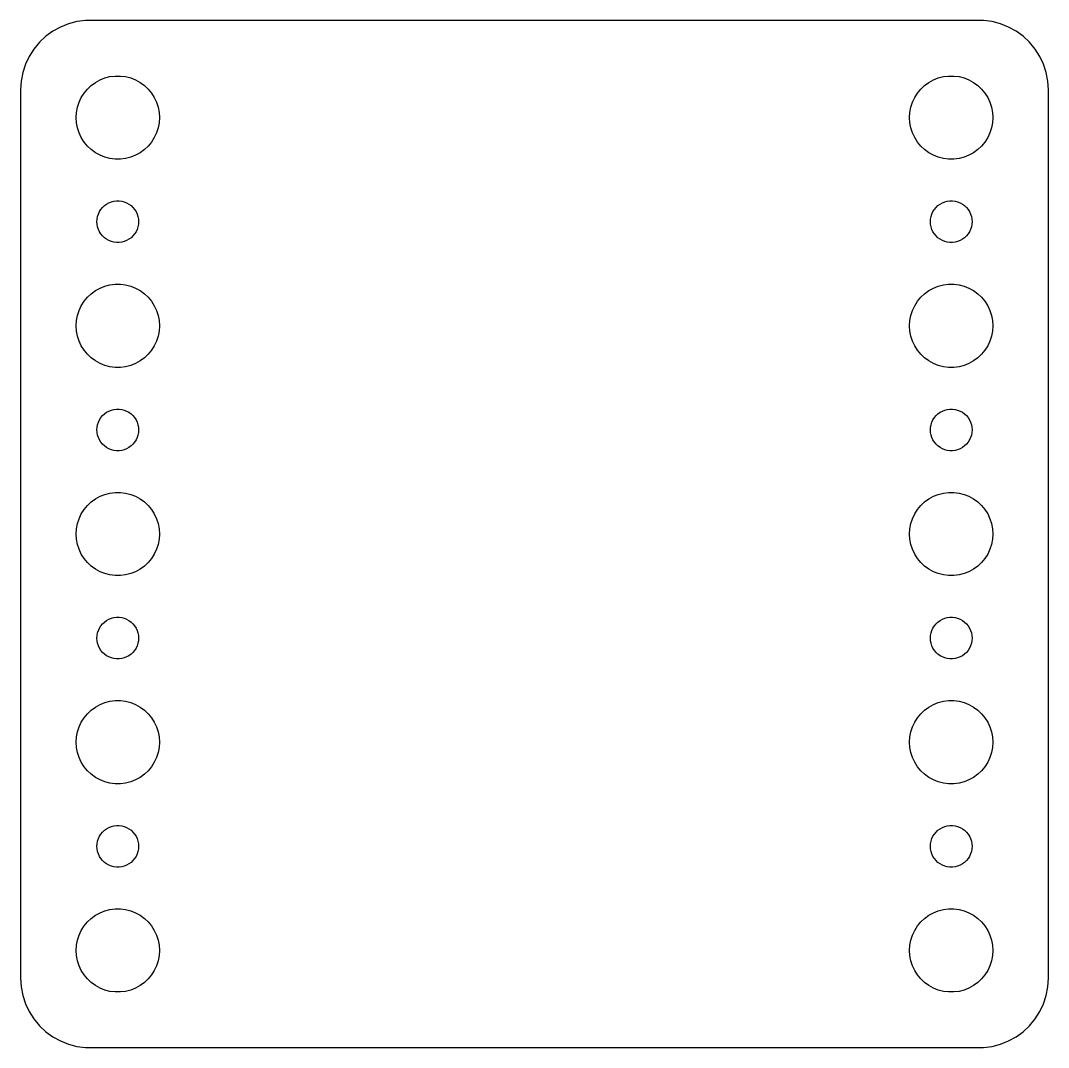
# Model space of a CAD drawing. Header units: metres. Extents: x -37 to 37, y 215 to 541.
# Drawn here: x -37 to 37, y 299 to 373 of the extents above; entities that cross this region are included whole.
import ezdxf

# ---------------------------------------------------------------- set-up
doc = ezdxf.new("R2010")
doc.units = ezdxf.units.M

msp = doc.modelspace()

# ---------------------------------------------------------------- linework, layer by layer
for p, q in [((-32.3139, 372.99), (-32.9369, 372.911)), ((32.3139, 372.99), (-32.3139, 372.99)), ((32.9369, 372.911), (32.3139, 372.99)), ((-34.6791, 372.222), (-35.1871, 371.853)), ((-34.1289, 372.524), (-34.6791, 372.222)), ((-33.5451, 372.755), (-34.1289, 372.524)), ((-32.9369, 372.911), (-33.5451, 372.755)), ((33.5451, 372.755), (32.9369, 372.911)), ((34.1289, 372.524), (33.5451, 372.755)), ((34.6791, 372.222), (34.1289, 372.524)), ((35.1871, 371.853), (34.6791, 372.222)), ((-35.1871, 371.853), (-35.6448, 371.423)), ((35.6448, 371.423), (35.1871, 371.853)), ((-36.0451, 370.939), (-36.3815, 370.409)), ((-35.6448, 371.423), (-36.0451, 370.939)), ((36.0451, 370.939), (35.6448, 371.423)), ((36.3815, 370.409), (36.0451, 370.939)), ((-36.3815, 370.409), (-36.6489, 369.841)), ((36.6489, 369.841), (36.3815, 370.409)), ((-36.6489, 369.841), (-36.8429, 369.243)), ((36.8429, 369.243), (36.6489, 369.841)), ((-36.9606, 368.627), (-37, 368)), ((-36.8429, 369.243), (-36.9606, 368.627)), ((-31.9123, 368.312), (-31.6075, 368.533)), ((-31.6075, 368.533), (-31.2773, 368.714)), ((-31.2773, 368.714), (-30.927, 368.853)), ((-30.927, 368.853), (-30.5621, 368.947)), ((-30.5621, 368.947), (-30.1884, 368.994)), ((-30.1884, 368.994), (-29.8116, 368.994)), ((-29.8116, 368.994), (-29.4379, 368.947)), ((-29.4379, 368.947), (-29.0729, 368.853)), ((-29.0729, 368.853), (-28.7227, 368.714)), ((-28.7227, 368.714), (-28.3925, 368.533)), ((-28.3925, 368.533), (-28.0877, 368.312)), ((28.0877, 368.312), (28.3925, 368.533)), ((28.3925, 368.533), (28.7227, 368.714)), ((28.7227, 368.714), (29.0729, 368.853)), ((29.0729, 368.853), (29.4379, 368.947)), ((29.4379, 368.947), (29.8116, 368.994)), ((29.8116, 368.994), (30.1884, 368.994)), ((30.1884, 368.994), (30.5621, 368.947)), ((30.5621, 368.947), (30.927, 368.853)), ((30.927, 368.853), (31.2773, 368.714)), ((31.2773, 368.714), (31.6075, 368.533)), ((31.6075, 368.533), (31.9123, 368.312)), ((36.9606, 368.627), (36.8429, 369.243)), ((37, 368), (36.9606, 368.627)), ((-37, 368), (-37, 304)), ((-32.427, 367.763), (-32.1869, 368.054)), ((-32.1869, 368.054), (-31.9123, 368.312)), ((-28.0877, 368.312), (-27.8131, 368.054)), ((-27.8131, 368.054), (-27.5729, 367.763)), ((27.5729, 367.763), (27.8131, 368.054)), ((27.8131, 368.054), (28.0877, 368.312)), ((31.9123, 368.312), (32.1869, 368.054)), ((32.1869, 368.054), (32.427, 367.763)), ((37, 304), (37, 368)), ((-32.9057, 366.746), (-32.7893, 367.104)), ((-32.7893, 367.104), (-32.6289, 367.445)), ((-32.6289, 367.445), (-32.427, 367.763)), ((-27.5729, 367.763), (-27.3711, 367.445)), ((-27.3711, 367.445), (-27.2107, 367.104)), ((-27.2107, 367.104), (-27.0942, 366.746)), ((27.0942, 366.746), (27.2107, 367.104)), ((27.2107, 367.104), (27.3711, 367.445)), ((27.3711, 367.445), (27.5729, 367.763)), ((32.427, 367.763), (32.6289, 367.445)), ((32.6289, 367.445), (32.7893, 367.104)), ((32.7893, 367.104), (32.9057, 366.746)), ((-33, 366), (-32.9763, 366.376)), ((-32.9763, 366.376), (-32.9057, 366.746)), ((-27.0942, 366.746), (-27.0237, 366.376)), ((-27.0237, 366.376), (-27, 366)), ((27, 366), (27.0237, 366.376)), ((27.0237, 366.376), (27.0942, 366.746)), ((32.9057, 366.746), (32.9763, 366.376)), ((32.9763, 366.376), (33, 366)), ((-32.9763, 365.624), (-33, 366)), ((-32.9057, 365.254), (-32.9763, 365.624)), ((-27.0237, 365.624), (-27.0942, 365.254)), ((-27, 366), (-27.0237, 365.624)), ((27.0237, 365.624), (27, 366)), ((27.0942, 365.254), (27.0237, 365.624)), ((32.9763, 365.624), (32.9057, 365.254)), ((33, 366), (32.9763, 365.624)), ((-32.7893, 364.896), (-32.9057, 365.254)), ((-32.6289, 364.555), (-32.7893, 364.896)), ((-27.2107, 364.896), (-27.3711, 364.555)), ((-27.0942, 365.254), (-27.2107, 364.896)), ((27.2107, 364.896), (27.0942, 365.254)), ((27.3711, 364.555), (27.2107, 364.896)), ((32.7893, 364.896), (32.6289, 364.555)), ((32.9057, 365.254), (32.7893, 364.896)), ((-32.427, 364.237), (-32.6289, 364.555)), ((-32.1869, 363.946), (-32.427, 364.237)), ((-27.5729, 364.237), (-27.8131, 363.946)), ((-27.3711, 364.555), (-27.5729, 364.237)), ((27.5729, 364.237), (27.3711, 364.555)), ((27.8131, 363.946), (27.5729, 364.237)), ((32.427, 364.237), (32.1869, 363.946)), ((32.6289, 364.555), (32.427, 364.237)), ((-31.9123, 363.688), (-32.1869, 363.946)), ((-31.6075, 363.467), (-31.9123, 363.688)), ((-31.2773, 363.286), (-31.6075, 363.467)), ((-28.3925, 363.467), (-28.7227, 363.286)), ((-28.0877, 363.688), (-28.3925, 363.467)), ((-27.8131, 363.946), (-28.0877, 363.688)), ((28.0877, 363.688), (27.8131, 363.946)), ((28.3925, 363.467), (28.0877, 363.688)), ((28.7227, 363.286), (28.3925, 363.467)), ((31.6075, 363.467), (31.2773, 363.286)), ((31.9123, 363.688), (31.6075, 363.467)), ((32.1869, 363.946), (31.9123, 363.688)), ((-30.927, 363.147), (-31.2773, 363.286)), ((-30.5621, 363.053), (-30.927, 363.147)), ((-30.1884, 363.006), (-30.5621, 363.053)), ((-29.8116, 363.006), (-30.1884, 363.006)), ((-29.4379, 363.053), (-29.8116, 363.006)), ((-29.0729, 363.147), (-29.4379, 363.053)), ((-28.7227, 363.286), (-29.0729, 363.147)), ((29.0729, 363.147), (28.7227, 363.286)), ((29.4379, 363.053), (29.0729, 363.147)), ((29.8116, 363.006), (29.4379, 363.053)), ((30.1884, 363.006), (29.8116, 363.006)), ((30.5621, 363.053), (30.1884, 363.006)), ((30.927, 363.147), (30.5621, 363.053)), ((31.2773, 363.286), (30.927, 363.147)), ((-31.0934, 359.527), (-30.9561, 359.656)), ((-30.9561, 359.656), (-30.8037, 359.766)), ((-30.8037, 359.766), (-30.6387, 359.857)), ((-30.6387, 359.857), (-30.4635, 359.927)), ((-30.4635, 359.927), (-30.2811, 359.973)), ((-30.2811, 359.973), (-30.0942, 359.997)), ((-30.0942, 359.997), (-29.9058, 359.997)), ((-29.9058, 359.997), (-29.7189, 359.973)), ((-29.7189, 359.973), (-29.5365, 359.927)), ((-29.5365, 359.927), (-29.3613, 359.857)), ((-29.3613, 359.857), (-29.1963, 359.766)), ((-29.1963, 359.766), (-29.0439, 359.656)), ((-29.0439, 359.656), (-28.9065, 359.527)), ((28.9065, 359.527), (29.0439, 359.656)), ((29.0439, 359.656), (29.1963, 359.766)), ((29.1963, 359.766), (29.3613, 359.857)), ((29.3613, 359.857), (29.5365, 359.927)), ((29.5365, 359.927), (29.7189, 359.973)), ((29.7189, 359.973), (29.9058, 359.997)), ((29.9058, 359.997), (30.0942, 359.997)), ((30.0942, 359.997), (30.2811, 359.973)), ((30.2811, 359.973), (30.4635, 359.927)), ((30.4635, 359.927), (30.6387, 359.857)), ((30.6387, 359.857), (30.8037, 359.766)), ((30.8037, 359.766), (30.9561, 359.656)), ((30.9561, 359.656), (31.0934, 359.527)), ((-31.4529, 358.873), (-31.3947, 359.052)), ((-31.3947, 359.052), (-31.3145, 359.223)), ((-31.3145, 359.223), (-31.2135, 359.382)), ((-31.2135, 359.382), (-31.0934, 359.527)), ((-28.9065, 359.527), (-28.7865, 359.382)), ((-28.7865, 359.382), (-28.6855, 359.223)), ((-28.6855, 359.223), (-28.6053, 359.052)), ((-28.6053, 359.052), (-28.5471, 358.873)), ((28.5471, 358.873), (28.6053, 359.052)), ((28.6053, 359.052), (28.6855, 359.223)), ((28.6855, 359.223), (28.7865, 359.382)), ((28.7865, 359.382), (28.9065, 359.527)), ((31.0934, 359.527), (31.2135, 359.382)), ((31.2135, 359.382), (31.3145, 359.223)), ((31.3145, 359.223), (31.3947, 359.052)), ((31.3947, 359.052), (31.4529, 358.873)), ((-31.5, 358.5), (-31.4882, 358.688)), ((-31.4882, 358.312), (-31.5, 358.5)), ((-31.4882, 358.688), (-31.4529, 358.873)), ((-31.4529, 358.127), (-31.4882, 358.312)), ((-28.5471, 358.873), (-28.5118, 358.688)), ((-28.5118, 358.312), (-28.5471, 358.127)), ((-28.5118, 358.688), (-28.5, 358.5)), ((-28.5, 358.5), (-28.5118, 358.312)), ((28.5, 358.5), (28.5118, 358.688)), ((28.5118, 358.312), (28.5, 358.5)), ((28.5118, 358.688), (28.5471, 358.873)), ((28.5471, 358.127), (28.5118, 358.312)), ((31.4529, 358.873), (31.4882, 358.688)), ((31.4882, 358.312), (31.4529, 358.127)), ((31.4882, 358.688), (31.5, 358.5)), ((31.5, 358.5), (31.4882, 358.312)), ((-31.3947, 357.948), (-31.4529, 358.127)), ((-31.3145, 357.777), (-31.3947, 357.948)), ((-31.2135, 357.618), (-31.3145, 357.777)), ((-31.0934, 357.473), (-31.2135, 357.618)), ((-30.9561, 357.344), (-31.0934, 357.473)), ((-28.9065, 357.473), (-29.0439, 357.344)), ((-28.7865, 357.618), (-28.9065, 357.473)), ((-28.6855, 357.777), (-28.7865, 357.618)), ((-28.6053, 357.948), (-28.6855, 357.777)), ((-28.5471, 358.127), (-28.6053, 357.948)), ((28.6053, 357.948), (28.5471, 358.127)), ((28.6855, 357.777), (28.6053, 357.948)), ((28.7865, 357.618), (28.6855, 357.777)), ((28.9065, 357.473), (28.7865, 357.618)), ((29.0439, 357.344), (28.9065, 357.473)), ((31.0934, 357.473), (30.9561, 357.344)), ((31.2135, 357.618), (31.0934, 357.473)), ((31.3145, 357.777), (31.2135, 357.618)), ((31.3947, 357.948), (31.3145, 357.777)), ((31.4529, 358.127), (31.3947, 357.948)), ((-30.8037, 357.234), (-30.9561, 357.344)), ((-30.6387, 357.143), (-30.8037, 357.234)), ((-30.4635, 357.073), (-30.6387, 357.143)), ((-30.2811, 357.027), (-30.4635, 357.073)), ((-30.0942, 357.003), (-30.2811, 357.027)), ((-29.9058, 357.003), (-30.0942, 357.003)), ((-29.7189, 357.027), (-29.9058, 357.003)), ((-29.5365, 357.073), (-29.7189, 357.027)), ((-29.3613, 357.143), (-29.5365, 357.073)), ((-29.1963, 357.234), (-29.3613, 357.143)), ((-29.0439, 357.344), (-29.1963, 357.234)), ((29.1963, 357.234), (29.0439, 357.344)), ((29.3613, 357.143), (29.1963, 357.234)), ((29.5365, 357.073), (29.3613, 357.143)), ((29.7189, 357.027), (29.5365, 357.073)), ((29.9058, 357.003), (29.7189, 357.027)), ((30.0942, 357.003), (29.9058, 357.003)), ((30.2811, 357.027), (30.0942, 357.003)), ((30.4635, 357.073), (30.2811, 357.027)), ((30.6387, 357.143), (30.4635, 357.073)), ((30.8037, 357.234), (30.6387, 357.143)), ((30.9561, 357.344), (30.8037, 357.234)), ((-31.2773, 353.714), (-30.927, 353.853)), ((-30.927, 353.853), (-30.5621, 353.947)), ((-30.5621, 353.947), (-30.1884, 353.994)), ((-30.1884, 353.994), (-29.8116, 353.994)), ((-29.8116, 353.994), (-29.4379, 353.947)), ((-29.4379, 353.947), (-29.0729, 353.853)), ((-29.0729, 353.853), (-28.7227, 353.714)), ((28.7227, 353.714), (29.0729, 353.853)), ((29.0729, 353.853), (29.4379, 353.947)), ((29.4379, 353.947), (29.8116, 353.994)), ((29.8116, 353.994), (30.1884, 353.994)), ((30.1884, 353.994), (30.5621, 353.947)), ((30.5621, 353.947), (30.927, 353.853)), ((30.927, 353.853), (31.2773, 353.714)), ((-32.427, 352.763), (-32.1869, 353.054)), ((-32.1869, 353.054), (-31.9123, 353.312)), ((-31.9123, 353.312), (-31.6075, 353.533)), ((-31.6075, 353.533), (-31.2773, 353.714)), ((-28.7227, 353.714), (-28.3925, 353.533)), ((-28.3925, 353.533), (-28.0877, 353.312)), ((-28.0877, 353.312), (-27.8131, 353.054)), ((-27.8131, 353.054), (-27.5729, 352.763)), ((27.5729, 352.763), (27.8131, 353.054)), ((27.8131, 353.054), (28.0877, 353.312)), ((28.0877, 353.312), (28.3925, 353.533)), ((28.3925, 353.533), (28.7227, 353.714)), ((31.2773, 353.714), (31.6075, 353.533)), ((31.6075, 353.533), (31.9123, 353.312)), ((31.9123, 353.312), (32.1869, 353.054)), ((32.1869, 353.054), (32.427, 352.763)), ((-32.7893, 352.104), (-32.6289, 352.445)), ((-32.6289, 352.445), (-32.427, 352.763)), ((-27.5729, 352.763), (-27.3711, 352.445)), ((-27.3711, 352.445), (-27.2107, 352.104)), ((27.2107, 352.104), (27.3711, 352.445)), ((27.3711, 352.445), (27.5729, 352.763)), ((32.427, 352.763), (32.6289, 352.445)), ((32.6289, 352.445), (32.7893, 352.104)), ((-32.9763, 351.376), (-32.9057, 351.746)), ((-32.9057, 351.746), (-32.7893, 352.104)), ((-27.2107, 352.104), (-27.0942, 351.746)), ((-27.0942, 351.746), (-27.0237, 351.376)), ((27.0237, 351.376), (27.0942, 351.746)), ((27.0942, 351.746), (27.2107, 352.104)), ((32.7893, 352.104), (32.9057, 351.746)), ((32.9057, 351.746), (32.9763, 351.376)), ((-33, 351), (-32.9763, 351.376)), ((-32.9763, 350.624), (-33, 351)), ((-27.0237, 351.376), (-27, 351)), ((-27, 351), (-27.0237, 350.624)), ((27, 351), (27.0237, 351.376)), ((27.0237, 350.624), (27, 351)), ((32.9763, 351.376), (33, 351)), ((33, 351), (32.9763, 350.624)), ((-32.9057, 350.254), (-32.9763, 350.624)), ((-32.7893, 349.896), (-32.9057, 350.254)), ((-27.0942, 350.254), (-27.2107, 349.896)), ((-27.0237, 350.624), (-27.0942, 350.254)), ((27.0942, 350.254), (27.0237, 350.624)), ((27.2107, 349.896), (27.0942, 350.254)), ((32.9057, 350.254), (32.7893, 349.896)), ((32.9763, 350.624), (32.9057, 350.254)), ((-32.6289, 349.555), (-32.7893, 349.896)), ((-32.427, 349.237), (-32.6289, 349.555)), ((-27.3711, 349.555), (-27.5729, 349.237)), ((-27.2107, 349.896), (-27.3711, 349.555)), ((27.3711, 349.555), (27.2107, 349.896)), ((27.5729, 349.237), (27.3711, 349.555)), ((32.6289, 349.555), (32.427, 349.237)), ((32.7893, 349.896), (32.6289, 349.555)), ((-32.1869, 348.946), (-32.427, 349.237)), ((-31.9123, 348.688), (-32.1869, 348.946)), ((-31.6075, 348.467), (-31.9123, 348.688)), ((-28.0877, 348.688), (-28.3925, 348.467)), ((-27.8131, 348.946), (-28.0877, 348.688)), ((-27.5729, 349.237), (-27.8131, 348.946)), ((27.8131, 348.946), (27.5729, 349.237)), ((28.0877, 348.688), (27.8131, 348.946)), ((28.3925, 348.467), (28.0877, 348.688)), ((31.9123, 348.688), (31.6075, 348.467)), ((32.1869, 348.946), (31.9123, 348.688)), ((32.427, 349.237), (32.1869, 348.946)), ((-31.2773, 348.286), (-31.6075, 348.467)), ((-30.927, 348.147), (-31.2773, 348.286)), ((-30.5621, 348.053), (-30.927, 348.147)), ((-30.1884, 348.006), (-30.5621, 348.053)), ((-29.8116, 348.006), (-30.1884, 348.006)), ((-29.4379, 348.053), (-29.8116, 348.006)), ((-29.0729, 348.147), (-29.4379, 348.053)), ((-28.7227, 348.286), (-29.0729, 348.147)), ((-28.3925, 348.467), (-28.7227, 348.286)), ((28.7227, 348.286), (28.3925, 348.467)), ((29.0729, 348.147), (28.7227, 348.286)), ((29.4379, 348.053), (29.0729, 348.147)), ((29.8116, 348.006), (29.4379, 348.053)), ((30.1884, 348.006), (29.8116, 348.006)), ((30.5621, 348.053), (30.1884, 348.006)), ((30.927, 348.147), (30.5621, 348.053)), ((31.2773, 348.286), (30.927, 348.147)), ((31.6075, 348.467), (31.2773, 348.286)), ((-30.8037, 344.766), (-30.6387, 344.857)), ((-30.6387, 344.857), (-30.4635, 344.927)), ((-30.4635, 344.927), (-30.2811, 344.973)), ((-30.2811, 344.973), (-30.0942, 344.997)), ((-30.0942, 344.997), (-29.9058, 344.997)), ((-29.9058, 344.997), (-29.7189, 344.973)), ((-29.7189, 344.973), (-29.5365, 344.927)), ((-29.5365, 344.927), (-29.3613, 344.857)), ((-29.3613, 344.857), (-29.1963, 344.766)), ((29.1963, 344.766), (29.3613, 344.857)), ((29.3613, 344.857), (29.5365, 344.927)), ((29.5365, 344.927), (29.7189, 344.973)), ((29.7189, 344.973), (29.9058, 344.997)), ((29.9058, 344.997), (30.0942, 344.997)), ((30.0942, 344.997), (30.2811, 344.973)), ((30.2811, 344.973), (30.4635, 344.927)), ((30.4635, 344.927), (30.6387, 344.857)), ((30.6387, 344.857), (30.8037, 344.766)), ((-31.3947, 344.052), (-31.3145, 344.223)), ((-31.3145, 344.223), (-31.2135, 344.382)), ((-31.2135, 344.382), (-31.0934, 344.527)), ((-31.0934, 344.527), (-30.9561, 344.656)), ((-30.9561, 344.656), (-30.8037, 344.766)), ((-29.1963, 344.766), (-29.0439, 344.656)), ((-29.0439, 344.656), (-28.9065, 344.527)), ((-28.9065, 344.527), (-28.7865, 344.382)), ((-28.7865, 344.382), (-28.6855, 344.223)), ((-28.6855, 344.223), (-28.6053, 344.052)), ((28.6053, 344.052), (28.6855, 344.223)), ((28.6855, 344.223), (28.7865, 344.382)), ((28.7865, 344.382), (28.9065, 344.527)), ((28.9065, 344.527), (29.0439, 344.656)), ((29.0439, 344.656), (29.1963, 344.766)), ((30.8037, 344.766), (30.9561, 344.656)), ((30.9561, 344.656), (31.0934, 344.527)), ((31.0934, 344.527), (31.2135, 344.382)), ((31.2135, 344.382), (31.3145, 344.223)), ((31.3145, 344.223), (31.3947, 344.052)), ((-31.5, 343.5), (-31.4882, 343.688)), ((-31.4882, 343.312), (-31.5, 343.5)), ((-31.4882, 343.688), (-31.4529, 343.873)), ((-31.4529, 343.873), (-31.3947, 344.052)), ((-28.6053, 344.052), (-28.5471, 343.873)), ((-28.5471, 343.873), (-28.5118, 343.688)), ((-28.5118, 343.688), (-28.5, 343.5)), ((-28.5, 343.5), (-28.5118, 343.312)), ((28.5, 343.5), (28.5118, 343.688)), ((28.5118, 343.312), (28.5, 343.5)), ((28.5118, 343.688), (28.5471, 343.873)), ((28.5471, 343.873), (28.6053, 344.052)), ((31.3947, 344.052), (31.4529, 343.873)), ((31.4529, 343.873), (31.4882, 343.688)), ((31.4882, 343.688), (31.5, 343.5)), ((31.5, 343.5), (31.4882, 343.312)), ((-31.4529, 343.127), (-31.4882, 343.312)), ((-31.3947, 342.948), (-31.4529, 343.127)), ((-31.3145, 342.777), (-31.3947, 342.948)), ((-31.2135, 342.618), (-31.3145, 342.777)), ((-28.6855, 342.777), (-28.7865, 342.618)), ((-28.6053, 342.948), (-28.6855, 342.777)), ((-28.5471, 343.127), (-28.6053, 342.948)), ((-28.5118, 343.312), (-28.5471, 343.127)), ((28.5471, 343.127), (28.5118, 343.312)), ((28.6053, 342.948), (28.5471, 343.127)), ((28.6855, 342.777), (28.6053, 342.948)), ((28.7865, 342.618), (28.6855, 342.777)), ((31.3145, 342.777), (31.2135, 342.618)), ((31.3947, 342.948), (31.3145, 342.777)), ((31.4529, 343.127), (31.3947, 342.948)), ((31.4882, 343.312), (31.4529, 343.127)), ((-31.0934, 342.473), (-31.2135, 342.618)), ((-30.9561, 342.344), (-31.0934, 342.473)), ((-30.8037, 342.234), (-30.9561, 342.344)), ((-30.6387, 342.143), (-30.8037, 342.234)), ((-30.4635, 342.073), (-30.6387, 342.143)), ((-30.2811, 342.027), (-30.4635, 342.073)), ((-30.0942, 342.003), (-30.2811, 342.027)), ((-29.9058, 342.003), (-30.0942, 342.003)), ((-29.7189, 342.027), (-29.9058, 342.003)), ((-29.5365, 342.073), (-29.7189, 342.027)), ((-29.3613, 342.143), (-29.5365, 342.073)), ((-29.1963, 342.234), (-29.3613, 342.143)), ((-29.0439, 342.344), (-29.1963, 342.234)), ((-28.9065, 342.473), (-29.0439, 342.344)), ((-28.7865, 342.618), (-28.9065, 342.473)), ((28.9065, 342.473), (28.7865, 342.618)), ((29.0439, 342.344), (28.9065, 342.473)), ((29.1963, 342.234), (29.0439, 342.344)), ((29.3613, 342.143), (29.1963, 342.234)), ((29.5365, 342.073), (29.3613, 342.143)), ((29.7189, 342.027), (29.5365, 342.073)), ((29.9058, 342.003), (29.7189, 342.027)), ((30.0942, 342.003), (29.9058, 342.003)), ((30.2811, 342.027), (30.0942, 342.003)), ((30.4635, 342.073), (30.2811, 342.027)), ((30.6387, 342.143), (30.4635, 342.073)), ((30.8037, 342.234), (30.6387, 342.143)), ((30.9561, 342.344), (30.8037, 342.234)), ((31.0934, 342.473), (30.9561, 342.344)), ((31.2135, 342.618), (31.0934, 342.473)), ((-30.927, 338.853), (-30.5621, 338.947)), ((-30.5621, 338.947), (-30.1884, 338.994)), ((-30.1884, 338.994), (-29.8116, 338.994)), ((-29.8116, 338.994), (-29.4379, 338.947)), ((-29.4379, 338.947), (-29.0729, 338.853)), ((29.0729, 338.853), (29.4379, 338.947)), ((29.4379, 338.947), (29.8116, 338.994)), ((29.8116, 338.994), (30.1884, 338.994)), ((30.1884, 338.994), (30.5621, 338.947)), ((30.5621, 338.947), (30.927, 338.853)), ((-32.1869, 338.054), (-31.9123, 338.312)), ((-31.9123, 338.312), (-31.6075, 338.533)), ((-31.6075, 338.533), (-31.2773, 338.714)), ((-31.2773, 338.714), (-30.927, 338.853)), ((-29.0729, 338.853), (-28.7227, 338.714)), ((-28.7227, 338.714), (-28.3925, 338.533)), ((-28.3925, 338.533), (-28.0877, 338.312)), ((-28.0877, 338.312), (-27.8131, 338.054)), ((27.8131, 338.054), (28.0877, 338.312)), ((28.0877, 338.312), (28.3925, 338.533)), ((28.3925, 338.533), (28.7227, 338.714)), ((28.7227, 338.714), (29.0729, 338.853)), ((30.927, 338.853), (31.2773, 338.714)), ((31.2773, 338.714), (31.6075, 338.533)), ((31.6075, 338.533), (31.9123, 338.312)), ((31.9123, 338.312), (32.1869, 338.054)), ((-32.7893, 337.104), (-32.6289, 337.445)), ((-32.6289, 337.445), (-32.427, 337.763)), ((-32.427, 337.763), (-32.1869, 338.054)), ((-27.8131, 338.054), (-27.5729, 337.763)), ((-27.5729, 337.763), (-27.3711, 337.445)), ((-27.3711, 337.445), (-27.2107, 337.104)), ((27.2107, 337.104), (27.3711, 337.445)), ((27.3711, 337.445), (27.5729, 337.763)), ((27.5729, 337.763), (27.8131, 338.054)), ((32.1869, 338.054), (32.427, 337.763)), ((32.427, 337.763), (32.6289, 337.445)), ((32.6289, 337.445), (32.7893, 337.104)), ((-32.9763, 336.376), (-32.9057, 336.746)), ((-32.9057, 336.746), (-32.7893, 337.104)), ((-27.2107, 337.104), (-27.0942, 336.746)), ((-27.0942, 336.746), (-27.0237, 336.376)), ((27.0237, 336.376), (27.0942, 336.746)), ((27.0942, 336.746), (27.2107, 337.104)), ((32.7893, 337.104), (32.9057, 336.746)), ((32.9057, 336.746), (32.9763, 336.376)), ((-33, 336), (-32.9763, 336.376)), ((-32.9763, 335.624), (-33, 336)), ((-27.0237, 336.376), (-27, 336)), ((-27, 336), (-27.0237, 335.624)), ((27, 336), (27.0237, 336.376)), ((27.0237, 335.624), (27, 336)), ((32.9763, 336.376), (33, 336)), ((33, 336), (32.9763, 335.624)), ((-32.9057, 335.254), (-32.9763, 335.624)), ((-32.7893, 334.896), (-32.9057, 335.254)), ((-27.0942, 335.254), (-27.2107, 334.896)), ((-27.0237, 335.624), (-27.0942, 335.254)), ((27.0942, 335.254), (27.0237, 335.624)), ((27.2107, 334.896), (27.0942, 335.254)), ((32.9057, 335.254), (32.7893, 334.896)), ((32.9763, 335.624), (32.9057, 335.254)), ((-32.6289, 334.555), (-32.7893, 334.896)), ((-32.427, 334.237), (-32.6289, 334.555)), ((-27.3711, 334.555), (-27.5729, 334.237)), ((-27.2107, 334.896), (-27.3711, 334.555)), ((27.3711, 334.555), (27.2107, 334.896)), ((27.5729, 334.237), (27.3711, 334.555)), ((32.6289, 334.555), (32.427, 334.237)), ((32.7893, 334.896), (32.6289, 334.555)), ((-32.1869, 333.946), (-32.427, 334.237)), ((-31.9123, 333.688), (-32.1869, 333.946)), ((-27.8131, 333.946), (-28.0877, 333.688)), ((-27.5729, 334.237), (-27.8131, 333.946)), ((27.8131, 333.946), (27.5729, 334.237)), ((28.0877, 333.688), (27.8131, 333.946)), ((32.1869, 333.946), (31.9123, 333.688)), ((32.427, 334.237), (32.1869, 333.946)), ((-31.6075, 333.467), (-31.9123, 333.688)), ((-31.2773, 333.286), (-31.6075, 333.467)), ((-30.927, 333.147), (-31.2773, 333.286)), ((-30.5621, 333.053), (-30.927, 333.147)), ((-30.1884, 333.006), (-30.5621, 333.053)), ((-29.8116, 333.006), (-30.1884, 333.006)), ((-29.4379, 333.053), (-29.8116, 333.006)), ((-29.0729, 333.147), (-29.4379, 333.053)), ((-28.7227, 333.286), (-29.0729, 333.147)), ((-28.3925, 333.467), (-28.7227, 333.286)), ((-28.0877, 333.688), (-28.3925, 333.467)), ((28.3925, 333.467), (28.0877, 333.688)), ((28.7227, 333.286), (28.3925, 333.467)), ((29.0729, 333.147), (28.7227, 333.286)), ((29.4379, 333.053), (29.0729, 333.147)), ((29.8116, 333.006), (29.4379, 333.053)), ((30.1884, 333.006), (29.8116, 333.006)), ((30.5621, 333.053), (30.1884, 333.006)), ((30.927, 333.147), (30.5621, 333.053)), ((31.2773, 333.286), (30.927, 333.147)), ((31.6075, 333.467), (31.2773, 333.286)), ((31.9123, 333.688), (31.6075, 333.467)), ((-31.3145, 329.223), (-31.2135, 329.382)), ((-31.2135, 329.382), (-31.0934, 329.527)), ((-31.0934, 329.527), (-30.9561, 329.656)), ((-30.9561, 329.656), (-30.8037, 329.766)), ((-30.8037, 329.766), (-30.6387, 329.857)), ((-30.6387, 329.857), (-30.4635, 329.927)), ((-30.4635, 329.927), (-30.2811, 329.973)), ((-30.2811, 329.973), (-30.0942, 329.997)), ((-30.0942, 329.997), (-29.9058, 329.997)), ((-29.9058, 329.997), (-29.7189, 329.973)), ((-29.7189, 329.973), (-29.5365, 329.927)), ((-29.5365, 329.927), (-29.3613, 329.857)), ((-29.3613, 329.857), (-29.1963, 329.766)), ((-29.1963, 329.766), (-29.0439, 329.656)), ((-29.0439, 329.656), (-28.9065, 329.527)), ((-28.9065, 329.527), (-28.7865, 329.382)), ((-28.7865, 329.382), (-28.6855, 329.223)), ((28.6855, 329.223), (28.7865, 329.382)), ((28.7865, 329.382), (28.9065, 329.527)), ((28.9065, 329.527), (29.0439, 329.656)), ((29.0439, 329.656), (29.1963, 329.766)), ((29.1963, 329.766), (29.3613, 329.857)), ((29.3613, 329.857), (29.5365, 329.927)), ((29.5365, 329.927), (29.7189, 329.973)), ((29.7189, 329.973), (29.9058, 329.997)), ((29.9058, 329.997), (30.0942, 329.997)), ((30.0942, 329.997), (30.2811, 329.973)), ((30.2811, 329.973), (30.4635, 329.927)), ((30.4635, 329.927), (30.6387, 329.857)), ((30.6387, 329.857), (30.8037, 329.766)), ((30.8037, 329.766), (30.9561, 329.656)), ((30.9561, 329.656), (31.0934, 329.527)), ((31.0934, 329.527), (31.2135, 329.382)), ((31.2135, 329.382), (31.3145, 329.223)), ((-31.5, 328.5), (-31.4882, 328.688)), ((-31.4882, 328.688), (-31.4529, 328.873)), ((-31.4529, 328.873), (-31.3947, 329.052)), ((-31.3947, 329.052), (-31.3145, 329.223)), ((-28.6855, 329.223), (-28.6053, 329.052)), ((-28.6053, 329.052), (-28.5471, 328.873)), ((-28.5471, 328.873), (-28.5118, 328.688)), ((-28.5118, 328.688), (-28.5, 328.5)), ((28.5, 328.5), (28.5118, 328.688)), ((28.5118, 328.688), (28.5471, 328.873)), ((28.5471, 328.873), (28.6053, 329.052)), ((28.6053, 329.052), (28.6855, 329.223)), ((31.3145, 329.223), (31.3947, 329.052)), ((31.3947, 329.052), (31.4529, 328.873)), ((31.4529, 328.873), (31.4882, 328.688)), ((31.4882, 328.688), (31.5, 328.5)), ((-31.4882, 328.312), (-31.5, 328.5)), ((-31.4529, 328.127), (-31.4882, 328.312)), ((-31.3947, 327.948), (-31.4529, 328.127)), ((-31.3145, 327.777), (-31.3947, 327.948)), ((-28.6053, 327.948), (-28.6855, 327.777)), ((-28.5471, 328.127), (-28.6053, 327.948)), ((-28.5118, 328.312), (-28.5471, 328.127)), ((-28.5, 328.5), (-28.5118, 328.312)), ((28.5118, 328.312), (28.5, 328.5)), ((28.5471, 328.127), (28.5118, 328.312)), ((28.6053, 327.948), (28.5471, 328.127)), ((28.6855, 327.777), (28.6053, 327.948)), ((31.3947, 327.948), (31.3145, 327.777)), ((31.4529, 328.127), (31.3947, 327.948)), ((31.4882, 328.312), (31.4529, 328.127)), ((31.5, 328.5), (31.4882, 328.312)), ((-31.2135, 327.618), (-31.3145, 327.777)), ((-31.0934, 327.473), (-31.2135, 327.618)), ((-30.9561, 327.344), (-31.0934, 327.473)), ((-30.8037, 327.234), (-30.9561, 327.344)), ((-30.6387, 327.143), (-30.8037, 327.234)), ((-30.4635, 327.073), (-30.6387, 327.143)), ((-29.3613, 327.143), (-29.5365, 327.073)), ((-29.1963, 327.234), (-29.3613, 327.143)), ((-29.0439, 327.344), (-29.1963, 327.234)), ((-28.9065, 327.473), (-29.0439, 327.344)), ((-28.7865, 327.618), (-28.9065, 327.473)), ((-28.6855, 327.777), (-28.7865, 327.618)), ((28.7865, 327.618), (28.6855, 327.777)), ((28.9065, 327.473), (28.7865, 327.618)), ((29.0439, 327.344), (28.9065, 327.473)), ((29.1963, 327.234), (29.0439, 327.344)), ((29.3613, 327.143), (29.1963, 327.234)), ((29.5365, 327.073), (29.3613, 327.143)), ((30.6387, 327.143), (30.4635, 327.073)), ((30.8037, 327.234), (30.6387, 327.143)), ((30.9561, 327.344), (30.8037, 327.234)), ((31.0934, 327.473), (30.9561, 327.344)), ((31.2135, 327.618), (31.0934, 327.473)), ((31.3145, 327.777), (31.2135, 327.618)), ((-30.2811, 327.027), (-30.4635, 327.073)), ((-30.0942, 327.003), (-30.2811, 327.027)), ((-29.9058, 327.003), (-30.0942, 327.003)), ((-29.7189, 327.027), (-29.9058, 327.003)), ((-29.5365, 327.073), (-29.7189, 327.027)), ((29.7189, 327.027), (29.5365, 327.073)), ((29.9058, 327.003), (29.7189, 327.027)), ((30.0942, 327.003), (29.9058, 327.003)), ((30.2811, 327.027), (30.0942, 327.003)), ((30.4635, 327.073), (30.2811, 327.027)), ((-31.9123, 323.312), (-31.6075, 323.533)), ((-31.6075, 323.533), (-31.2773, 323.714)), ((-31.2773, 323.714), (-30.927, 323.853)), ((-30.927, 323.853), (-30.5621, 323.947)), ((-30.5621, 323.947), (-30.1884, 323.994)), ((-30.1884, 323.994), (-29.8116, 323.994)), ((-29.8116, 323.994), (-29.4379, 323.947)), ((-29.4379, 323.947), (-29.0729, 323.853)), ((-29.0729, 323.853), (-28.7227, 323.714)), ((-28.7227, 323.714), (-28.3925, 323.533)), ((-28.3925, 323.533), (-28.0877, 323.312)), ((28.0877, 323.312), (28.3925, 323.533)), ((28.3925, 323.533), (28.7227, 323.714)), ((28.7227, 323.714), (29.0729, 323.853)), ((29.0729, 323.853), (29.4379, 323.947)), ((29.4379, 323.947), (29.8116, 323.994)), ((29.8116, 323.994), (30.1884, 323.994)), ((30.1884, 323.994), (30.5621, 323.947)), ((30.5621, 323.947), (30.927, 323.853)), ((30.927, 323.853), (31.2773, 323.714)), ((31.2773, 323.714), (31.6075, 323.533)), ((31.6075, 323.533), (31.9123, 323.312)), ((-32.6289, 322.445), (-32.427, 322.763)), ((-32.427, 322.763), (-32.1869, 323.054)), ((-32.1869, 323.054), (-31.9123, 323.312)), ((-28.0877, 323.312), (-27.8131, 323.054)), ((-27.8131, 323.054), (-27.5729, 322.763)), ((-27.5729, 322.763), (-27.3711, 322.445)), ((27.3711, 322.445), (27.5729, 322.763)), ((27.5729, 322.763), (27.8131, 323.054)), ((27.8131, 323.054), (28.0877, 323.312)), ((31.9123, 323.312), (32.1869, 323.054)), ((32.1869, 323.054), (32.427, 322.763)), ((32.427, 322.763), (32.6289, 322.445)), ((-32.9057, 321.746), (-32.7893, 322.104)), ((-32.7893, 322.104), (-32.6289, 322.445)), ((-27.3711, 322.445), (-27.2107, 322.104)), ((-27.2107, 322.104), (-27.0942, 321.746)), ((27.0942, 321.746), (27.2107, 322.104)), ((27.2107, 322.104), (27.3711, 322.445)), ((32.6289, 322.445), (32.7893, 322.104)), ((32.7893, 322.104), (32.9057, 321.746)), ((-33, 321), (-32.9763, 321.376)), ((-32.9763, 321.376), (-32.9057, 321.746)), ((-27.0942, 321.746), (-27.0237, 321.376)), ((-27.0237, 321.376), (-27, 321)), ((27, 321), (27.0237, 321.376)), ((27.0237, 321.376), (27.0942, 321.746)), ((32.9057, 321.746), (32.9763, 321.376)), ((32.9763, 321.376), (33, 321)), ((-32.9763, 320.624), (-33, 321)), ((-32.9057, 320.254), (-32.9763, 320.624)), ((-27.0237, 320.624), (-27.0942, 320.254)), ((-27, 321), (-27.0237, 320.624)), ((27.0237, 320.624), (27, 321)), ((27.0942, 320.254), (27.0237, 320.624)), ((32.9763, 320.624), (32.9057, 320.254)), ((33, 321), (32.9763, 320.624)), ((-32.7893, 319.896), (-32.9057, 320.254)), ((-32.6289, 319.555), (-32.7893, 319.896)), ((-27.2107, 319.896), (-27.3711, 319.555)), ((-27.0942, 320.254), (-27.2107, 319.896)), ((27.2107, 319.896), (27.0942, 320.254)), ((27.3711, 319.555), (27.2107, 319.896)), ((32.7893, 319.896), (32.6289, 319.555)), ((32.9057, 320.254), (32.7893, 319.896)), ((-32.427, 319.237), (-32.6289, 319.555)), ((-32.1869, 318.946), (-32.427, 319.237)), ((-31.9123, 318.688), (-32.1869, 318.946)), ((-27.8131, 318.946), (-28.0877, 318.688)), ((-27.5729, 319.237), (-27.8131, 318.946)), ((-27.3711, 319.555), (-27.5729, 319.237)), ((27.5729, 319.237), (27.3711, 319.555)), ((27.8131, 318.946), (27.5729, 319.237)), ((28.0877, 318.688), (27.8131, 318.946)), ((32.1869, 318.946), (31.9123, 318.688)), ((32.427, 319.237), (32.1869, 318.946)), ((32.6289, 319.555), (32.427, 319.237)), ((-31.6075, 318.467), (-31.9123, 318.688)), ((-31.2773, 318.286), (-31.6075, 318.467)), ((-30.927, 318.147), (-31.2773, 318.286)), ((-28.7227, 318.286), (-29.0729, 318.147)), ((-28.3925, 318.467), (-28.7227, 318.286)), ((-28.0877, 318.688), (-28.3925, 318.467)), ((28.3925, 318.467), (28.0877, 318.688)), ((28.7227, 318.286), (28.3925, 318.467)), ((29.0729, 318.147), (28.7227, 318.286)), ((31.2773, 318.286), (30.927, 318.147)), ((31.6075, 318.467), (31.2773, 318.286)), ((31.9123, 318.688), (31.6075, 318.467)), ((-30.5621, 318.053), (-30.927, 318.147)), ((-30.1884, 318.006), (-30.5621, 318.053)), ((-29.8116, 318.006), (-30.1884, 318.006)), ((-29.4379, 318.053), (-29.8116, 318.006)), ((-29.0729, 318.147), (-29.4379, 318.053)), ((29.4379, 318.053), (29.0729, 318.147)), ((29.8116, 318.006), (29.4379, 318.053)), ((30.1884, 318.006), (29.8116, 318.006)), ((30.5621, 318.053), (30.1884, 318.006)), ((30.927, 318.147), (30.5621, 318.053)), ((-31.2135, 314.382), (-31.0934, 314.527)), ((-31.0934, 314.527), (-30.9561, 314.656)), ((-30.9561, 314.656), (-30.8037, 314.766)), ((-30.8037, 314.766), (-30.6387, 314.857)), ((-30.6387, 314.857), (-30.4635, 314.927)), ((-30.4635, 314.927), (-30.2811, 314.973)), ((-30.2811, 314.973), (-30.0942, 314.997)), ((-30.0942, 314.997), (-29.9058, 314.997)), ((-29.9058, 314.997), (-29.7189, 314.973)), ((-29.7189, 314.973), (-29.5365, 314.927)), ((-29.5365, 314.927), (-29.3613, 314.857)), ((-29.3613, 314.857), (-29.1963, 314.766)), ((-29.1963, 314.766), (-29.0439, 314.656)), ((-29.0439, 314.656), (-28.9065, 314.527)), ((-28.9065, 314.527), (-28.7865, 314.382)), ((28.7865, 314.382), (28.9065, 314.527)), ((28.9065, 314.527), (29.0439, 314.656)), ((29.0439, 314.656), (29.1963, 314.766)), ((29.1963, 314.766), (29.3613, 314.857)), ((29.3613, 314.857), (29.5365, 314.927)), ((29.5365, 314.927), (29.7189, 314.973)), ((29.7189, 314.973), (29.9058, 314.997)), ((29.9058, 314.997), (30.0942, 314.997)), ((30.0942, 314.997), (30.2811, 314.973)), ((30.2811, 314.973), (30.4635, 314.927)), ((30.4635, 314.927), (30.6387, 314.857)), ((30.6387, 314.857), (30.8037, 314.766)), ((30.8037, 314.766), (30.9561, 314.656)), ((30.9561, 314.656), (31.0934, 314.527)), ((31.0934, 314.527), (31.2135, 314.382)), ((-31.4882, 313.688), (-31.4529, 313.873)), ((-31.4529, 313.873), (-31.3947, 314.052)), ((-31.3947, 314.052), (-31.3145, 314.223)), ((-31.3145, 314.223), (-31.2135, 314.382)), ((-28.7865, 314.382), (-28.6855, 314.223)), ((-28.6855, 314.223), (-28.6053, 314.052)), ((-28.6053, 314.052), (-28.5471, 313.873)), ((-28.5471, 313.873), (-28.5118, 313.688)), ((28.5118, 313.688), (28.5471, 313.873)), ((28.5471, 313.873), (28.6053, 314.052)), ((28.6053, 314.052), (28.6855, 314.223)), ((28.6855, 314.223), (28.7865, 314.382)), ((31.2135, 314.382), (31.3145, 314.223)), ((31.3145, 314.223), (31.3947, 314.052)), ((31.3947, 314.052), (31.4529, 313.873)), ((31.4529, 313.873), (31.4882, 313.688)), ((-31.5, 313.5), (-31.4882, 313.688)), ((-31.4882, 313.312), (-31.5, 313.5)), ((-31.4529, 313.127), (-31.4882, 313.312)), ((-31.3947, 312.948), (-31.4529, 313.127)), ((-28.5471, 313.127), (-28.6053, 312.948)), ((-28.5118, 313.312), (-28.5471, 313.127)), ((-28.5118, 313.688), (-28.5, 313.5)), ((-28.5, 313.5), (-28.5118, 313.312)), ((28.5, 313.5), (28.5118, 313.688)), ((28.5118, 313.312), (28.5, 313.5)), ((28.5471, 313.127), (28.5118, 313.312)), ((28.6053, 312.948), (28.5471, 313.127)), ((31.4529, 313.127), (31.3947, 312.948)), ((31.4882, 313.312), (31.4529, 313.127)), ((31.4882, 313.688), (31.5, 313.5)), ((31.5, 313.5), (31.4882, 313.312)), ((-31.3145, 312.777), (-31.3947, 312.948)), ((-31.2135, 312.618), (-31.3145, 312.777)), ((-31.0934, 312.473), (-31.2135, 312.618)), ((-30.9561, 312.344), (-31.0934, 312.473)), ((-30.8037, 312.234), (-30.9561, 312.344)), ((-29.0439, 312.344), (-29.1963, 312.234)), ((-28.9065, 312.473), (-29.0439, 312.344)), ((-28.7865, 312.618), (-28.9065, 312.473)), ((-28.6855, 312.777), (-28.7865, 312.618)), ((-28.6053, 312.948), (-28.6855, 312.777)), ((28.6855, 312.777), (28.6053, 312.948)), ((28.7865, 312.618), (28.6855, 312.777)), ((28.9065, 312.473), (28.7865, 312.618)), ((29.0439, 312.344), (28.9065, 312.473)), ((29.1963, 312.234), (29.0439, 312.344)), ((30.9561, 312.344), (30.8037, 312.234)), ((31.0934, 312.473), (30.9561, 312.344)), ((31.2135, 312.618), (31.0934, 312.473)), ((31.3145, 312.777), (31.2135, 312.618)), ((31.3947, 312.948), (31.3145, 312.777)), ((-30.6387, 312.143), (-30.8037, 312.234)), ((-30.4635, 312.073), (-30.6387, 312.143)), ((-30.2811, 312.027), (-30.4635, 312.073)), ((-30.0942, 312.003), (-30.2811, 312.027)), ((-29.9058, 312.003), (-30.0942, 312.003)), ((-29.7189, 312.027), (-29.9058, 312.003)), ((-29.5365, 312.073), (-29.7189, 312.027)), ((-29.3613, 312.143), (-29.5365, 312.073)), ((-29.1963, 312.234), (-29.3613, 312.143)), ((29.3613, 312.143), (29.1963, 312.234)), ((29.5365, 312.073), (29.3613, 312.143)), ((29.7189, 312.027), (29.5365, 312.073)), ((29.9058, 312.003), (29.7189, 312.027)), ((30.0942, 312.003), (29.9058, 312.003)), ((30.2811, 312.027), (30.0942, 312.003)), ((30.4635, 312.073), (30.2811, 312.027)), ((30.6387, 312.143), (30.4635, 312.073)), ((30.8037, 312.234), (30.6387, 312.143)), ((-31.6075, 308.533), (-31.2773, 308.714)), ((-31.2773, 308.714), (-30.927, 308.853)), ((-30.927, 308.853), (-30.5621, 308.947)), ((-30.5621, 308.947), (-30.1884, 308.994)), ((-30.1884, 308.994), (-29.8116, 308.994)), ((-29.8116, 308.994), (-29.4379, 308.947)), ((-29.4379, 308.947), (-29.0729, 308.853)), ((-29.0729, 308.853), (-28.7227, 308.714)), ((-28.7227, 308.714), (-28.3925, 308.533)), ((28.3925, 308.533), (28.7227, 308.714)), ((28.7227, 308.714), (29.0729, 308.853)), ((29.0729, 308.853), (29.4379, 308.947)), ((29.4379, 308.947), (29.8116, 308.994)), ((29.8116, 308.994), (30.1884, 308.994)), ((30.1884, 308.994), (30.5621, 308.947)), ((30.5621, 308.947), (30.927, 308.853)), ((30.927, 308.853), (31.2773, 308.714)), ((31.2773, 308.714), (31.6075, 308.533)), ((-32.427, 307.763), (-32.1869, 308.054)), ((-32.1869, 308.054), (-31.9123, 308.312)), ((-31.9123, 308.312), (-31.6075, 308.533)), ((-28.3925, 308.533), (-28.0877, 308.312)), ((-28.0877, 308.312), (-27.8131, 308.054)), ((-27.8131, 308.054), (-27.5729, 307.763)), ((27.5729, 307.763), (27.8131, 308.054)), ((27.8131, 308.054), (28.0877, 308.312)), ((28.0877, 308.312), (28.3925, 308.533)), ((31.6075, 308.533), (31.9123, 308.312)), ((31.9123, 308.312), (32.1869, 308.054)), ((32.1869, 308.054), (32.427, 307.763)), ((-32.9057, 306.746), (-32.7893, 307.104)), ((-32.7893, 307.104), (-32.6289, 307.445)), ((-32.6289, 307.445), (-32.427, 307.763)), ((-27.5729, 307.763), (-27.3711, 307.445)), ((-27.3711, 307.445), (-27.2107, 307.104)), ((-27.2107, 307.104), (-27.0942, 306.746)), ((27.0942, 306.746), (27.2107, 307.104)), ((27.2107, 307.104), (27.3711, 307.445)), ((27.3711, 307.445), (27.5729, 307.763)), ((32.427, 307.763), (32.6289, 307.445)), ((32.6289, 307.445), (32.7893, 307.104)), ((32.7893, 307.104), (32.9057, 306.746)), ((-33, 306), (-32.9763, 306.376)), ((-32.9763, 306.376), (-32.9057, 306.746)), ((-27.0942, 306.746), (-27.0237, 306.376)), ((-27.0237, 306.376), (-27, 306)), ((27, 306), (27.0237, 306.376)), ((27.0237, 306.376), (27.0942, 306.746)), ((32.9057, 306.746), (32.9763, 306.376)), ((32.9763, 306.376), (33, 306)), ((-32.9763, 305.624), (-33, 306)), ((-32.9057, 305.254), (-32.9763, 305.624)), ((-27.0237, 305.624), (-27.0942, 305.254)), ((-27, 306), (-27.0237, 305.624)), ((27.0237, 305.624), (27, 306)), ((27.0942, 305.254), (27.0237, 305.624)), ((32.9763, 305.624), (32.9057, 305.254)), ((33, 306), (32.9763, 305.624)), ((-32.7893, 304.896), (-32.9057, 305.254)), ((-32.6289, 304.555), (-32.7893, 304.896)), ((-27.2107, 304.896), (-27.3711, 304.555)), ((-27.0942, 305.254), (-27.2107, 304.896)), ((27.2107, 304.896), (27.0942, 305.254)), ((27.3711, 304.555), (27.2107, 304.896)), ((32.7893, 304.896), (32.6289, 304.555)), ((32.9057, 305.254), (32.7893, 304.896)), ((-32.427, 304.237), (-32.6289, 304.555)), ((-32.1869, 303.946), (-32.427, 304.237)), ((-27.5729, 304.237), (-27.8131, 303.946)), ((-27.3711, 304.555), (-27.5729, 304.237)), ((27.5729, 304.237), (27.3711, 304.555)), ((27.8131, 303.946), (27.5729, 304.237)), ((32.427, 304.237), (32.1869, 303.946)), ((32.6289, 304.555), (32.427, 304.237)), ((-37, 304), (-36.9606, 303.373)), ((-31.9123, 303.688), (-32.1869, 303.946)), ((-31.6075, 303.467), (-31.9123, 303.688)), ((-31.2773, 303.286), (-31.6075, 303.467)), ((-28.3925, 303.467), (-28.7227, 303.286)), ((-28.0877, 303.688), (-28.3925, 303.467)), ((-27.8131, 303.946), (-28.0877, 303.688)), ((28.0877, 303.688), (27.8131, 303.946)), ((28.3925, 303.467), (28.0877, 303.688)), ((28.7227, 303.286), (28.3925, 303.467)), ((31.6075, 303.467), (31.2773, 303.286)), ((31.9123, 303.688), (31.6075, 303.467)), ((32.1869, 303.946), (31.9123, 303.688)), ((36.9606, 303.373), (37, 304)), ((-36.9606, 303.373), (-36.8429, 302.757)), ((-36.8429, 302.757), (-36.6489, 302.159)), ((-30.927, 303.147), (-31.2773, 303.286)), ((-30.5621, 303.053), (-30.927, 303.147)), ((-30.1884, 303.006), (-30.5621, 303.053)), ((-29.8116, 303.006), (-30.1884, 303.006)), ((-29.4379, 303.053), (-29.8116, 303.006)), ((-29.0729, 303.147), (-29.4379, 303.053)), ((-28.7227, 303.286), (-29.0729, 303.147)), ((29.0729, 303.147), (28.7227, 303.286)), ((29.4379, 303.053), (29.0729, 303.147)), ((29.8116, 303.006), (29.4379, 303.053)), ((30.1884, 303.006), (29.8116, 303.006)), ((30.5621, 303.053), (30.1884, 303.006)), ((30.927, 303.147), (30.5621, 303.053)), ((31.2773, 303.286), (30.927, 303.147)), ((36.6489, 302.159), (36.8429, 302.757)), ((36.8429, 302.757), (36.9606, 303.373)), ((-36.6489, 302.159), (-36.3815, 301.591)), ((36.3815, 301.591), (36.6489, 302.159)), ((-36.3815, 301.591), (-36.0451, 301.061)), ((36.0451, 301.061), (36.3815, 301.591)), ((-36.0451, 301.061), (-35.6448, 300.577)), ((-35.6448, 300.577), (-35.1871, 300.147)), ((35.1871, 300.147), (35.6448, 300.577)), ((35.6448, 300.577), (36.0451, 301.061)), ((-35.1871, 300.147), (-34.6791, 299.778)), ((-34.6791, 299.778), (-34.1289, 299.476)), ((34.1289, 299.476), (34.6791, 299.778)), ((34.6791, 299.778), (35.1871, 300.147)), ((-34.1289, 299.476), (-33.5451, 299.245)), ((-33.5451, 299.245), (-32.9369, 299.089)), ((-32.9369, 299.089), (-32.3139, 299.01)), ((-32.3139, 299.01), (32.3139, 299.01)), ((32.3139, 299.01), (32.9369, 299.089)), ((32.9369, 299.089), (33.5451, 299.245)), ((33.5451, 299.245), (34.1289, 299.476))]:
    msp.add_line(p, q)

doc.saveas('drawing.dxf')
